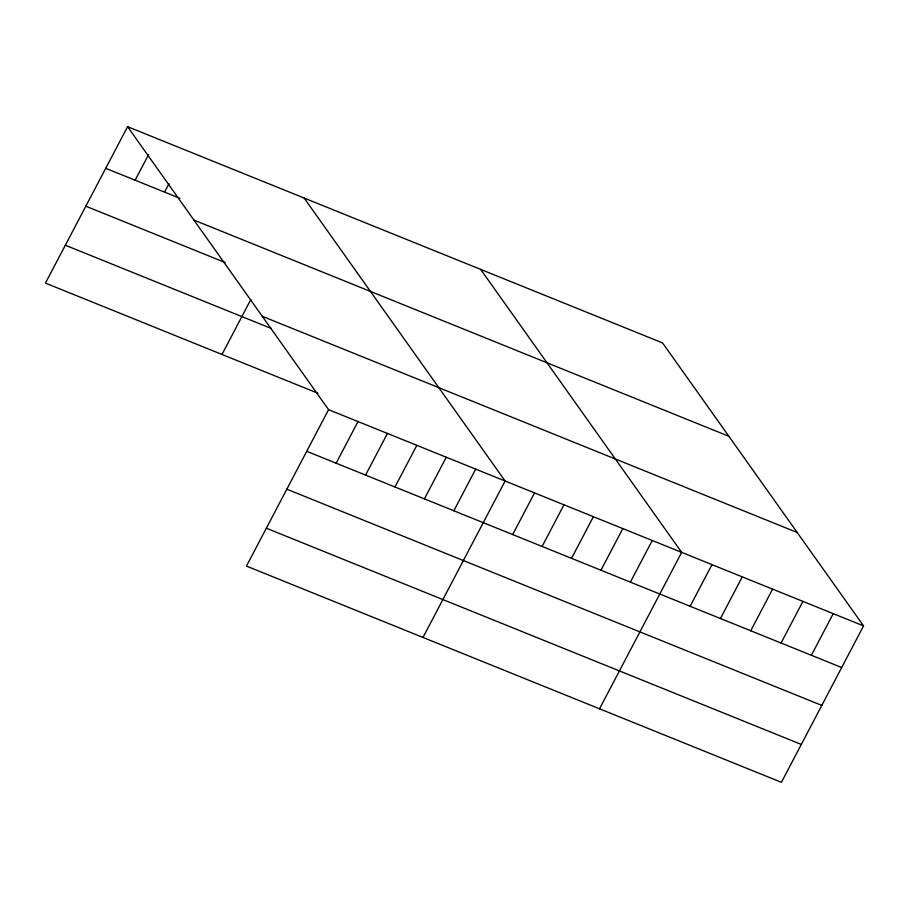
<?xml version="1.0" encoding="UTF-8"?>
<svg xmlns="http://www.w3.org/2000/svg" width="909" height="909" viewBox="0 0 909 909"><rect width="100%" height="100%" fill="white"/><g stroke="black" fill="none" stroke-linecap="round" stroke-linejoin="round"><path stroke-width="1.36" d="M127.578 126.681L328.581 409.664L246.453 566.091L781.422 782.319L863.55 625.892L662.547 342.909L127.578 126.681L45.45 283.108L317.934 393.245M135.134 180.209L148.644 154.496M164.563 192.106L169.063 183.538M221.989 354.465L250.839 299.504M336.137 463.204L357.998 421.56M365.566 475.089L387.427 433.457M394.983 486.985L416.845 445.342M424.412 498.871L446.274 457.238M453.841 510.767L475.691 469.135M422.992 637.448L505.12 481.02L304.117 198.037M512.687 534.549L534.537 492.917M542.105 546.445L563.966 504.802M571.534 558.331L593.384 516.698M600.951 570.227L622.813 528.595M630.38 582.124L652.242 540.48M599.531 708.804L681.659 552.377L480.656 269.394M690.113 606.269L711.974 564.625M720.428 618.518L742.289 576.885M750.743 630.766L772.605 589.134M781.058 643.027L802.92 601.383M811.373 655.275L833.235 613.643M105.717 168.324L179.914 198.31M193.901 220.069L728.882 436.297M85.832 206.207L225.273 262.565M262.247 316.287L797.216 532.504M65.334 245.225L271.302 328.479M328.581 409.664L863.55 625.892M306.719 451.307L841.689 667.524M286.835 489.19L821.804 705.407M266.337 528.209L801.318 744.437"/></g></svg>
